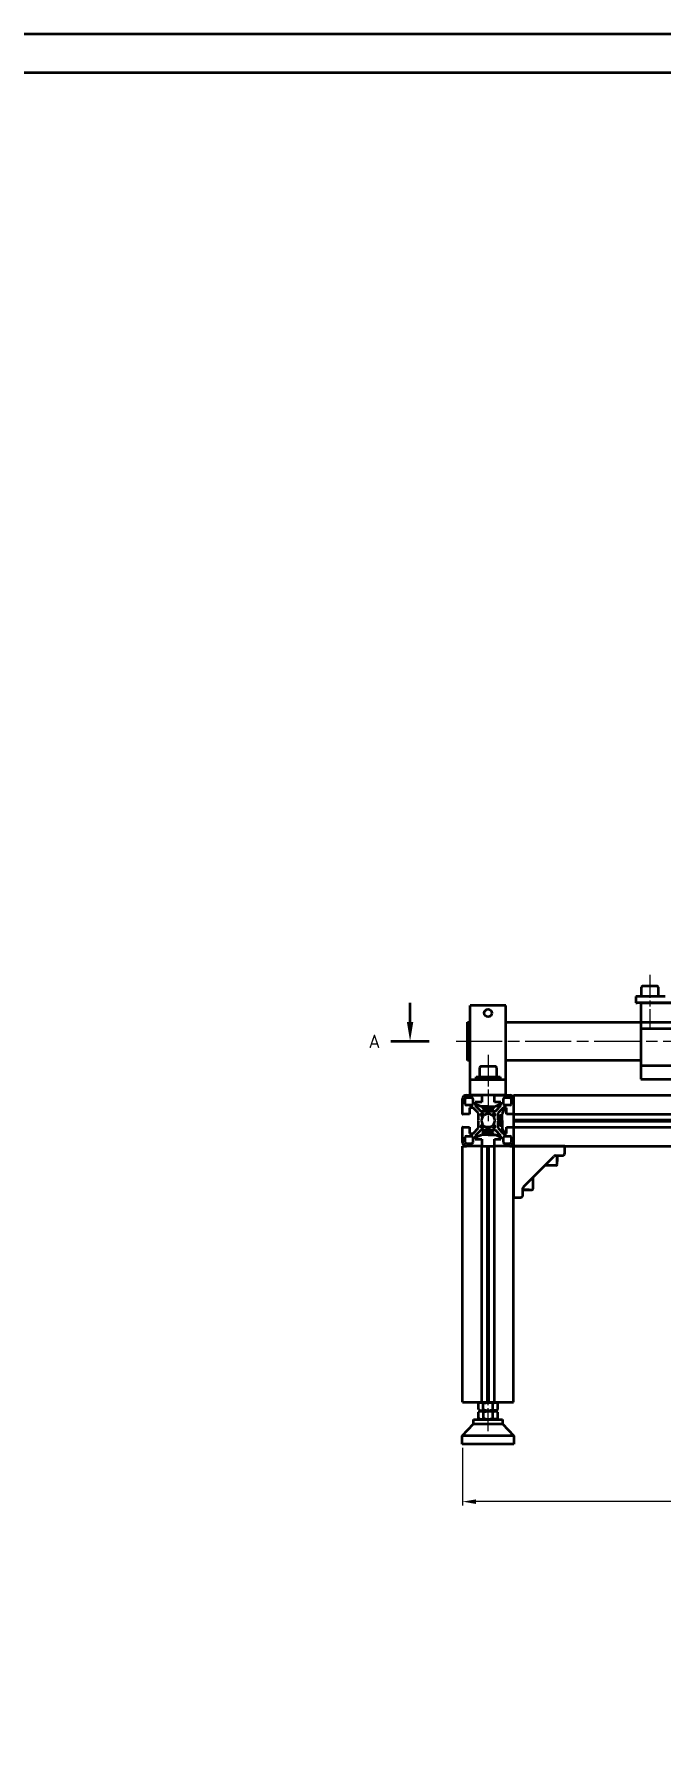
# Model space of a CAD drawing. Header units: millimetres. Extents: x 32504 to 36677, y 41990 to 42879.
# Drawn here: x 35896.6 to 36060.1, y 42436.4 to 42878.6 of the extents above; entities that cross this region are included whole.
import ezdxf

# ---------------------------------------------------------------- set-up
doc = ezdxf.new("R2010")
doc.units = ezdxf.units.MM
doc.linetypes.add('AM_ISO08W050', pattern=[18, 12, -1.5, 3, -1.5])
doc.linetypes.add('AM_ISO08W050x2', pattern=[9, 6, -0.75, 1.5, -0.75])
for name, color, linetype, lineweight in [('AM_0N', 7, 'Continuous', 50), ('AM_10', 7, 'AM_ISO08W050', 50), ('AM_4N', 3, 'Continuous', 25), ('Duong_tam', 4, 'AM_ISO08W050', 25), ('Net_dam', 7, 'Continuous', 50)]:
    doc.layers.add(name, color=color, linetype=linetype, lineweight=lineweight)
doc.styles.add('TCVN', font='tcvn7284-2003i.ttf')
doc.styles.add('TCVN 7284', font='tcvn7284-2003i.ttf', dxfattribs={"height": 3.5})
doc.dimstyles.new('TCVN$0', dxfattribs={"dimtxt": 3.5, "dimasz": 3.5, "dimexe": 1, "dimexo": 1, "dimgap": 1.3, "dimtad": 1, "dimdsep": 46, "dimtxsty": 'TCVN', "dimcen": 0, "dimclrd": 3, "dimclre": 3, "dimclrt": 2, "dimadec": 0, "dimazin": 2, "dimtp": 0.1, "dimtm": 0.1, "dimtfac": 0.71, "dimtmove": 0, "dimatfit": 3, "dimfxl": 1, "dimtfill": 1, "dimlwd": 25, "dimlwe": 25, "dimarcsym": 1})

# ---------------------------------------------------------------- blocks, each defined once
blk = doc.blocks.new('*D42')
at = {"layer": 'Defpoints', "color": 0, "transparency": 16777216}
for p in [(36008.32, 42511.43), (36261.71, 42511.43), (36008.32, 42496.43)]:
    blk.add_point(p, dxfattribs=at)
at = {"layer": 'Net_dam', "color": 3, "linetype": 'ByBlock', "lineweight": 25, "transparency": 16777216}
for p, q in [((36008.32, 42510.43), (36008.32, 42495.43)), ((36261.71, 42510.43), (36261.71, 42495.43)), ((36258.21, 42496.43), (36011.82, 42496.43))]:
    blk.add_line(p, q, dxfattribs=at)
at = {"layer": 'Net_dam', "color": 3, "transparency": 16777216}
for points in [[(36011.82, 42497.01), (36011.82, 42495.84), (36008.32, 42496.43)], [(36258.21, 42497.01), (36258.21, 42495.84), (36261.71, 42496.43)]]:
    blk.add_solid(points, dxfattribs=at)
at = {"layer": 'Net_dam', "color": 2, "transparency": 16777216, "insert": (36135.02, 42499.5), "char_height": 3.5, "attachment_point": 5, "style": 'TCVN', "bg_fill": 3, "box_fill_scale": 1.1, "bg_fill_color": 256, "bg_fill_true_color": 13158600, "bg_fill_transparency": 0}
blk.add_mtext('760', dxfattribs=at)

msp = doc.modelspace()

# ---------------------------------------------------------------- linework, layer by layer
at = {"layer": 'AM_0N'}
for p, q in [((36011.8548, 42607.0814), (36018.1214, 42607.0814)), ((36011.8548, 42606.3147), (36011.8548, 42607.0814)), ((36018.1214, 42607.0814), (36018.1214, 42606.3147)), ((36013.6548, 42599.3147), (36013.6548, 42598.737)), ((36013.6548, 42598.737), (36013.9104, 42598.4814)), ((36016.3214, 42598.737), (36013.6548, 42598.737)), ((36016.0658, 42598.4814), (36013.9104, 42598.4814)), ((36016.3214, 42599.3147), (36016.3214, 42598.737)), ((36018.077, 42596.9814), (36017.8214, 42596.7258)), ((36018.6548, 42596.9814), (36018.077, 42596.9814)), ((36018.077, 42594.3147), (36018.077, 42596.9814)), ((36013.6548, 42592.5591), (36013.9104, 42592.8147)), ((36013.6548, 42591.9814), (36013.6548, 42592.5591)), ((36016.3214, 42592.5591), (36013.6548, 42592.5591)), ((36016.0658, 42592.8147), (36013.9104, 42592.8147)), ((36016.3214, 42591.9814), (36016.3214, 42592.5591)), ((36017.8214, 42594.5703), (36017.8214, 42596.7258)), ((36018.6548, 42594.3147), (36018.077, 42594.3147)), ((36012.4875, 42521.9629), (36013.0714, 42522.3043)), ((36012.496, 42520.3843), (36012.4875, 42521.9629)), ((36013.0714, 42522.3043), (36016.9047, 42522.3251)), ((36013.7473, 42520.3885), (36013.7387, 42521.9697)), ((36016.2497, 42520.4028), (36016.2412, 42521.9833)), ((36017.4924, 42521.9901), (36016.9047, 42522.3251)), ((36017.501, 42520.4091), (36017.4924, 42521.9901)), ((36011.2077, 42517.7815), (36018.7685, 42517.8226)), ((36012.496, 42520.3843), (36013.0857, 42520.048)), ((36012.4997, 42519.7066), (36013.0837, 42520.048)), ((36012.5083, 42518.128), (36012.4997, 42519.7066)), ((36012.5083, 42518.128), (36013.098, 42517.7918)), ((36013.0837, 42520.048), (36016.917, 42520.0688)), ((36013.0857, 42520.048), (36016.919, 42520.0689)), ((36013.7595, 42518.1322), (36013.7509, 42519.7134)), ((36016.262, 42518.1465), (36016.2534, 42519.727)), ((36017.5046, 42519.7338), (36016.917, 42520.0688)), ((36017.503, 42520.4103), (36016.919, 42520.0689)), ((36017.5153, 42518.154), (36016.9313, 42517.8126)), ((36017.5132, 42518.1528), (36017.5046, 42519.7338))]:
    msp.add_line(p, q, dxfattribs=at)
for centre, radius, start, end in [((36013.118, 42521.0539), 1.1063, 55.872696, 115.872696), ((36015.0113, 42518.0361), 4.1343, 72.694196, 107.928134), ((36016.8717, 42521.0743), 1.1063, 64.749635, 124.749635), ((36013.1187, 42521.2989), 1.1063, 244.749635, 304.749635), ((36013.1303, 42518.7976), 1.1063, 55.872696, 115.872696), ((36013.131, 42519.0426), 1.1063, 244.749635, 304.749635), ((36014.9791, 42524.337), 4.1343, 252.694196, 287.928134), ((36015.0236, 42515.7799), 4.1343, 72.694196, 107.928134), ((36014.9914, 42522.0807), 4.1343, 252.694196, 287.928134), ((36016.8724, 42521.3192), 1.1063, 235.872696, 295.872696), ((36016.884, 42518.818), 1.1063, 64.749635, 124.749635), ((36016.8847, 42519.063), 1.1063, 235.872696, 295.872696)]:
    msp.add_arc(centre, radius, start, end, dxfattribs=at)
at = {"layer": 'AM_10', "color": 7, "linetype": 'AM_ISO08W050', "lineweight": 50}
for p, q in [((35994.6548, 42621.3147), (35994.6548, 42626.3147)), ((35989.6548, 42616.3147), (35999.6548, 42616.3147))]:
    msp.add_line(p, q, dxfattribs=at)
at = {"layer": 'AM_10', "color": 7, "linetype": 'Continuous', "lineweight": 50, "extrusion": (2.44929e-17, 0, -1)}
msp.add_trace([(-35993.8214, 42621.3147), (-35995.4881, 42621.3147), (-35994.6548, 42616.3147)], dxfattribs=at)
at = {"layer": 'AM_4N'}
for p, q in [((36013.9104, 42598.4814), (36013.9104, 42599.3147)), ((36016.0658, 42598.4814), (36016.0658, 42599.3147)), ((36013.9104, 42592.8147), (36013.9104, 42591.9814)), ((36016.0658, 42592.8147), (36016.0658, 42591.9814)), ((36017.8214, 42596.7258), (36018.6548, 42596.7258)), ((36017.8214, 42594.5703), (36018.6548, 42594.5703))]:
    msp.add_line(p, q, dxfattribs=at)
at = {"layer": 'Duong_tam', "linetype": 'AM_ISO08W050x2'}
for p, q in [((36057.1783, 42633.648), (36057.1783, 42619.9814)), ((36014.9881, 42612.748), (36014.9881, 42595.4814)), ((36015.0044, 42514.8021), (36014.9473, 42525.3145))]:
    msp.add_line(p, q, dxfattribs=at)
at = {"layer": 'Duong_tam'}
msp.add_line((36006.6548, 42616.3147), (36262.6548, 42616.3147), dxfattribs=at)
at = {"layer": 'Net_dam'}
for p, q in [((36053.5116, 42627.9814), (36053.5116, 42626.3147)), ((36053.8449, 42627.9814), (36053.5116, 42627.9814)), ((36061.1783, 42627.9814), (36053.8449, 42627.9814)), ((36055.0116, 42627.9814), (36055.0116, 42630.3814)), ((36059.0783, 42630.648), (36055.2783, 42630.648)), ((36059.3449, 42630.3814), (36059.3449, 42627.9814)), ((36019.6548, 42625.648), (36010.3214, 42625.648)), ((36010.3214, 42606.3147), (36010.3214, 42625.648)), ((36019.6548, 42606.3147), (36019.6548, 42625.648)), ((36053.5116, 42626.3147), (36053.8449, 42626.3147)), ((36079.8449, 42626.3147), (36053.8449, 42626.3147)), ((36054.8449, 42626.3147), (36054.8449, 42621.3147)), ((36054.8449, 42626.3147), (36078.8449, 42626.3147)), ((36009.6548, 42621.3147), (36010.3214, 42621.3147)), ((36009.6548, 42611.3147), (36009.6548, 42621.3147)), ((36019.6548, 42621.3147), (36054.8449, 42621.3147)), ((36054.8449, 42621.3147), (36078.8449, 42621.3147)), ((36054.8449, 42621.3147), (36054.8449, 42619.6095)), ((36054.8449, 42619.6095), (36078.8449, 42619.6095)), ((36054.8449, 42619.6095), (36054.8449, 42609.9814)), ((36009.6548, 42611.3147), (36009.6548, 42613.5813)), ((36010.3214, 42611.3147), (36009.6548, 42611.3147)), ((36054.8449, 42611.3147), (36019.6548, 42611.3147)), ((36019.6548, 42606.3147), (36010.3214, 42606.3147)), ((36010.3214, 42602.3147), (36010.3214, 42606.3147)), ((36012.8214, 42607.0814), (36012.8214, 42609.4814)), ((36014.9881, 42609.748), (36013.0881, 42609.748)), ((36016.8881, 42609.748), (36014.9881, 42609.748)), ((36017.1548, 42609.4814), (36017.1548, 42607.0814)), ((36019.6548, 42602.3147), (36019.6548, 42606.3147)), ((36054.8449, 42609.9814), (36078.8449, 42609.9814)), ((36054.8449, 42609.9814), (36054.8449, 42606.4814)), ((36054.8449, 42606.4814), (36078.8449, 42606.4814)), ((36008.3214, 42597.4147), (36008.3214, 42601.3147)), ((36008.9881, 42599.9814), (36008.9881, 42601.3147)), ((36009.3214, 42602.3147), (36013.2214, 42602.3147)), ((36009.3214, 42601.648), (36010.6548, 42601.648)), ((36019.6548, 42602.3147), (36010.3214, 42602.3147)), ((36010.9881, 42601.3147), (36010.9881, 42599.9814)), ((36013.3214, 42602.2147), (36013.3214, 42600.4814)), ((36016.6548, 42600.4814), (36016.6548, 42602.2147)), ((36016.7548, 42602.3147), (36020.6548, 42602.3147)), ((36018.9881, 42599.9814), (36018.9881, 42601.3147)), ((36019.3214, 42601.648), (36020.6548, 42601.648)), ((36020.9881, 42601.3147), (36020.9881, 42599.9814)), ((36021.6548, 42602.3147), (36059.9881, 42602.3147)), ((36021.6548, 42602.3147), (36021.6548, 42601.3147)), ((36021.6548, 42601.3147), (36021.6548, 42597.4147)), ((36059.9881, 42602.3147), (36248.3214, 42602.3147)), ((36010.1548, 42597.3147), (36008.4214, 42597.3147)), ((36010.6548, 42599.648), (36009.3214, 42599.648)), ((36010.1548, 42598.9814), (36010.1548, 42597.3147)), ((36011.0655, 42598.9814), (36010.1548, 42598.9814)), ((36012.4881, 42597.5588), (36011.0655, 42598.9814)), ((36011.6548, 42600.4814), (36011.6548, 42599.5706)), ((36013.3214, 42600.4814), (36011.6548, 42600.4814)), ((36011.6548, 42599.5706), (36013.0773, 42598.148)), ((36011.8214, 42600.4814), (36011.8214, 42599.9507)), ((36011.8214, 42599.9507), (36013.2294, 42599.3147)), ((36012.4881, 42595.8212), (36012.4881, 42597.5588)), ((36013.0773, 42598.148), (36014.8149, 42598.148)), ((36014.9881, 42599.3147), (36013.2294, 42599.3147)), ((36014.9881, 42599.3147), (36013.6548, 42599.3147)), ((36014.8149, 42598.148), (36014.9881, 42598.048)), ((36014.9881, 42599.3147), (36016.9442, 42599.3147)), ((36014.9881, 42599.3147), (36016.3214, 42599.3147)), ((36014.9881, 42598.048), (36015.1613, 42598.148)), ((36015.1613, 42598.148), (36016.8988, 42598.148)), ((36016.3214, 42598.737), (36016.0658, 42598.4814)), ((36018.3214, 42600.4814), (36016.6548, 42600.4814)), ((36016.8988, 42598.148), (36018.3214, 42599.5706)), ((36018.1548, 42599.9399), (36016.9442, 42599.3147)), ((36018.9107, 42598.9814), (36017.4881, 42597.5588)), ((36017.4881, 42597.5588), (36017.4881, 42595.8212)), ((36018.1548, 42600.4814), (36018.1548, 42599.9399)), ((36018.3214, 42599.5706), (36018.3214, 42600.4814)), ((36019.2908, 42598.8147), (36018.6548, 42597.4067)), ((36018.6548, 42595.648), (36018.6548, 42597.4067)), ((36018.6548, 42595.648), (36018.6548, 42596.9814)), ((36019.8214, 42598.9814), (36018.9107, 42598.9814)), ((36019.8214, 42598.8147), (36019.2908, 42598.8147)), ((36020.6548, 42599.648), (36019.3214, 42599.648)), ((36019.8214, 42597.3147), (36019.8214, 42598.9814)), ((36021.5548, 42597.3147), (36019.8214, 42597.3147)), ((36021.6548, 42597.4147), (36021.6548, 42597.3147)), ((36021.6548, 42597.3147), (36059.9881, 42597.3147)), ((36021.6548, 42597.3147), (36248.3214, 42597.3147)), ((36021.6548, 42597.3147), (36021.6548, 42595.8212)), ((36008.3214, 42589.9814), (36008.3214, 42593.8814)), ((36008.4214, 42593.9814), (36010.1548, 42593.9814)), ((36010.1548, 42593.9814), (36010.1548, 42592.3147)), ((36011.0655, 42592.3147), (36012.4881, 42593.7373)), ((36013.0773, 42593.148), (36011.6548, 42591.7255)), ((36012.5881, 42595.648), (36012.4881, 42595.8212)), ((36012.4881, 42595.4748), (36012.5881, 42595.648)), ((36012.4881, 42593.7373), (36012.4881, 42595.4748)), ((36014.8149, 42593.148), (36013.0773, 42593.148)), ((36013.4881, 42593.8179), (36013.7183, 42594.048)), ((36013.4881, 42593.7842), (36013.4881, 42593.8179)), ((36013.4881, 42593.8179), (36013.6052, 42593.8179)), ((36013.7183, 42594.048), (36013.7824, 42594.048)), ((36014.2792, 42594.048), (36015.697, 42594.048)), ((36014.9881, 42593.248), (36014.8149, 42593.148)), ((36015.1613, 42593.148), (36014.9881, 42593.248)), ((36016.8988, 42593.148), (36015.1613, 42593.148)), ((36016.3214, 42592.5591), (36016.0658, 42592.8147)), ((36018.3214, 42591.7255), (36016.8988, 42593.148)), ((36017.4881, 42595.8212), (36017.3881, 42595.648)), ((36017.3881, 42595.648), (36017.4881, 42595.4748)), ((36017.4881, 42595.4748), (36017.4881, 42593.7373)), ((36017.4881, 42593.7373), (36018.9107, 42592.3147)), ((36018.077, 42594.3147), (36017.8214, 42594.5703)), ((36018.6548, 42595.648), (36018.6548, 42593.6919)), ((36018.6548, 42595.648), (36018.6548, 42594.3147)), ((36019.28, 42592.4814), (36018.6548, 42593.6919)), ((36019.8214, 42592.4814), (36019.28, 42592.4814)), ((36019.8214, 42593.9814), (36021.5548, 42593.9814)), ((36019.8214, 42592.3147), (36019.8214, 42593.9814)), ((36021.6548, 42595.8212), (36059.9881, 42595.8212)), ((36021.6548, 42595.8212), (36248.3214, 42595.8212)), ((36021.6548, 42595.8212), (36021.6548, 42595.648)), ((36021.6548, 42595.648), (36059.9881, 42595.648)), ((36021.6548, 42595.648), (36248.3214, 42595.648)), ((36021.6548, 42595.648), (36021.6548, 42595.4748)), ((36021.6548, 42595.4748), (36059.9881, 42595.4748)), ((36021.6548, 42595.4748), (36248.3214, 42595.4748)), ((36021.6548, 42595.4748), (36021.6548, 42593.9814)), ((36021.6548, 42593.9814), (36059.9881, 42593.9814)), ((36021.6548, 42593.9814), (36248.3214, 42593.9814)), ((36021.6548, 42593.9814), (36021.6548, 42593.8814)), ((36021.6548, 42593.8814), (36021.6548, 42589.9814)), ((36008.3214, 42522.3147), (36008.3214, 42588.9814)), ((36008.3214, 42588.9814), (36009.3214, 42588.9814)), ((36008.9881, 42589.9814), (36008.9881, 42591.3147)), ((36009.3214, 42591.648), (36010.6548, 42591.648)), ((36010.6548, 42589.648), (36009.3214, 42589.648)), ((36013.2214, 42588.9814), (36009.3214, 42588.9814)), ((36010.1548, 42592.3147), (36011.0655, 42592.3147)), ((36010.9881, 42591.3147), (36010.9881, 42589.9814)), ((36011.6548, 42591.7255), (36011.6548, 42590.8147)), ((36011.6548, 42590.8147), (36013.3214, 42590.8147)), ((36011.8214, 42591.3454), (36013.2294, 42591.9814)), ((36011.8214, 42590.8147), (36011.8214, 42591.3454)), ((36013.2214, 42588.9814), (36013.3214, 42588.9814)), ((36014.9881, 42591.9814), (36013.2294, 42591.9814)), ((36013.3214, 42590.8147), (36013.3214, 42589.0814)), ((36013.3214, 42522.3147), (36013.3214, 42588.9814)), ((36013.3214, 42588.9814), (36014.8149, 42588.9814)), ((36014.9881, 42591.9814), (36013.6548, 42591.9814)), ((36014.8149, 42522.3147), (36014.8149, 42588.9814)), ((36014.8149, 42588.9814), (36014.9881, 42588.9814)), ((36014.9881, 42591.9814), (36016.9442, 42591.9814)), ((36014.9881, 42591.9814), (36016.3214, 42591.9814)), ((36014.9881, 42522.3147), (36014.9881, 42588.9814)), ((36014.9881, 42588.9814), (36015.1613, 42588.9814)), ((36015.1613, 42522.3147), (36015.1613, 42588.9814)), ((36015.1613, 42588.9814), (36016.6548, 42588.9814)), ((36016.6548, 42590.8147), (36018.3214, 42590.8147)), ((36016.6548, 42589.0814), (36016.6548, 42590.8147)), ((36016.6548, 42522.3147), (36016.6548, 42588.9814)), ((36016.6548, 42588.9814), (36016.7548, 42588.9814)), ((36020.6548, 42588.9814), (36016.7548, 42588.9814)), ((36018.1548, 42591.3562), (36016.9442, 42591.9814)), ((36018.1548, 42590.8147), (36018.1548, 42591.3562)), ((36018.3214, 42590.8147), (36018.3214, 42591.7255)), ((36018.9107, 42592.3147), (36019.8214, 42592.3147)), ((36018.9881, 42589.9814), (36018.9881, 42591.3147)), ((36019.3214, 42591.648), (36020.6548, 42591.648)), ((36020.6548, 42589.648), (36019.3214, 42589.648)), ((36020.6548, 42588.9814), (36021.6548, 42588.9814)), ((36020.9881, 42591.3147), (36020.9881, 42589.9814)), ((36021.6548, 42589.9814), (36021.6548, 42588.9814)), ((36021.6548, 42588.9814), (36165.6283, 42588.9814)), ((36021.6548, 42522.3147), (36021.6548, 42588.9814)), ((36034.9881, 42588.9814), (36021.6548, 42588.9814)), ((36021.6548, 42588.9814), (36021.6548, 42575.648)), ((36034.9881, 42587.2147), (36034.9881, 42588.9814)), ((36024.2833, 42578.51), (36032.1262, 42586.3528)), ((36032.7214, 42583.948), (36029.7214, 42583.948)), ((36032.5976, 42586.548), (36034.3214, 42586.548)), ((36032.9881, 42586.548), (36032.9881, 42584.9814)), ((36032.9881, 42584.2147), (36032.9881, 42586.548)), ((36026.6881, 42580.9147), (36026.6881, 42577.9147)), ((36021.6548, 42575.648), (36023.4214, 42575.648)), ((36024.0881, 42576.3147), (36024.0881, 42578.0386)), ((36025.6548, 42577.648), (36024.0881, 42577.648)), ((36025.6548, 42577.648), (36024.0881, 42577.648)), ((36024.0881, 42577.648), (36026.4214, 42577.648)), ((36008.3214, 42522.3147), (36009.3214, 42522.3147)), ((36009.3214, 42522.3147), (36013.2214, 42522.3147)), ((36016.7548, 42522.3147), (36020.6548, 42522.3147)), ((36020.6548, 42522.3147), (36021.6548, 42522.3147)), ((36011.2077, 42516.7182), (36011.2077, 42517.7815)), ((36018.7685, 42517.8226), (36018.7685, 42516.7182)), ((36008.2656, 42513.5686), (36011.2077, 42516.7182)), ((36008.2656, 42511.4266), (36008.2656, 42513.5686)), ((36020.9324, 42513.5686), (36008.2656, 42513.5686)), ((36011.2077, 42516.7182), (36018.3308, 42516.7182)), ((36018.3308, 42516.7182), (36018.7685, 42516.7182)), ((36018.7685, 42516.7182), (36021.7106, 42513.5686)), ((36021.7106, 42513.5686), (36020.9324, 42513.5686)), ((36021.7106, 42513.5686), (36021.7106, 42511.4266)), ((36021.7106, 42511.4266), (36008.2656, 42511.4266)), ((36021.7106, 42511.4266), (36020.9324, 42511.4266))]:
    msp.add_line(p, q, dxfattribs=at)
for points in [[(35483.8445, 42037.6315), (35483.8445, 42878.6315), (36672.8445, 42878.6315), (36672.8445, 42037.6315), (35483.8445, 42037.6315)], [(35503.8445, 42047.6315), (35503.8445, 42868.6315), (36662.8445, 42868.6315), (36662.8445, 42047.6315)]]:
    msp.add_lwpolyline(points, close=True, dxfattribs=at)
msp.add_circle((36014.9881, 42623.648), 1, dxfattribs=at)
for centre, radius, start, end in [((36055.2783, 42630.3814), 0.2667, 90, 180), ((36059.0783, 42630.3814), 0.2667, 0, 90), ((36013.0881, 42609.4814), 0.2667, 90, 180), ((36016.8881, 42609.4814), 0.2667, 0, 90), ((36009.3214, 42601.3147), 1, 90, 180), ((36009.3214, 42601.3147), 0.3333, 90, 180), ((36010.6548, 42601.3147), 0.3333, 0, 90), ((36013.2214, 42602.2147), 0.1, 0, 90), ((36016.7548, 42602.2147), 0.1, 90, 180), ((36019.3214, 42601.3147), 0.3333, 90, 180), ((36020.6548, 42601.3147), 1, 0, 90), ((36020.6548, 42601.3147), 0.3333, 0, 90), ((36008.4214, 42597.4147), 0.1, 180, 270), ((36009.3214, 42599.9814), 0.3333, 180, 270), ((36010.6548, 42599.9814), 0.3333, 270, 0), ((36013.456, 42597.1801), 0.3333, 0.565567, 269.448848), ((36013.4474, 42596.72), 0.1269, 326.192362, 87.541019), ((36013.9162, 42597.1888), 0.1269, 182.42211, 303.913982), ((36014.9881, 42595.648), 1.75, 55.10547, 124.893708), ((36016.06, 42597.1887), 0.1269, 236.092618, 357.871912), ((36016.5201, 42597.1801), 0.3333, 270.591157, 179.326027), ((36016.5288, 42596.72), 0.1269, 92.353009, 213.909752), ((36019.3214, 42599.9814), 0.3333, 180, 270), ((36020.6548, 42599.9814), 0.3333, 270, 0), ((36021.5548, 42597.4147), 0.1, 270, 0), ((36008.4214, 42593.8814), 0.1, 90, 180), ((36013.456, 42594.116), 0.3333, 90.549184, 359.434646), ((36014.9881, 42595.648), 1.75, 145.098552, 214.875837), ((36013.4474, 42594.5761), 0.1269, 272.460702, 34.167647), ((36013.9162, 42594.1073), 0.1269, 56.113718, 177.577726), ((36014.9881, 42595.648), 1.75, 235.104317, 304.895823), ((36016.06, 42594.1073), 0.1269, 2.491434, 123.88434), ((36016.5201, 42594.116), 0.3333, 180.539472, 89.447689), ((36016.5288, 42594.5761), 0.1269, 146.068522, 267.541701), ((36014.9881, 42595.648), 1.75, 325.107595, 34.894052), ((36021.5548, 42593.8814), 0.1, 0, 90), ((36009.3214, 42589.9814), 1, 180, 270), ((36009.3214, 42591.3147), 0.3333, 90, 180), ((36009.3214, 42589.9814), 0.3333, 180, 270), ((36010.6548, 42591.3147), 0.3333, 0, 90), ((36010.6548, 42589.9814), 0.3333, 270, 0), ((36013.2214, 42589.0814), 0.1, 270, 0), ((36016.7548, 42589.0814), 0.1, 180, 270), ((36019.3214, 42591.3147), 0.3333, 90, 180), ((36019.3214, 42589.9814), 0.3333, 180, 270), ((36020.6548, 42591.3147), 0.3333, 0, 90), ((36020.6548, 42589.9814), 1, 270, 0), ((36020.6548, 42589.9814), 0.3333, 270, 0), ((36032.5976, 42585.8814), 0.6667, 90, 135), ((36032.7214, 42584.2147), 0.2667, 270, 0), ((36034.3214, 42587.2147), 0.6667, 270, 0), ((36023.4214, 42576.3147), 0.6667, 270, 0), ((36024.7548, 42578.0386), 0.6667, 135, 180), ((36026.4214, 42577.9147), 0.2667, 270, 0)]:
    msp.add_arc(centre, radius, start, end, dxfattribs=at)

# ---------------------------------------------------------------- texts
at = {"layer": 'AM_10', "color": 7, "lineweight": 50, "insert": (35985.3517, 42616.3147), "char_height": 3.5, "attachment_point": 5, "style": 'TCVN 7284'}
msp.add_mtext('A', dxfattribs=at)

# ---------------------------------------------------------------- next in the draw order: dimensions: what is measured, and where the dimension line sits
at = {"layer": 'Net_dam'}
dim = msp.add_linear_dim(base=(36008.3214, 42496.4266), p1=(36261.7106, 42511.4266), p2=(36008.3214, 42511.4266), angle=180, text='760', dimstyle='TCVN$0', override={"dimlfac": 3}, dxfattribs=at)
dim.commit()
dim.dimension.update_dxf_attribs({"geometry": '*D42', "text_midpoint": (36135.016, 42499.4991)})

doc.saveas('drawing.dxf')
